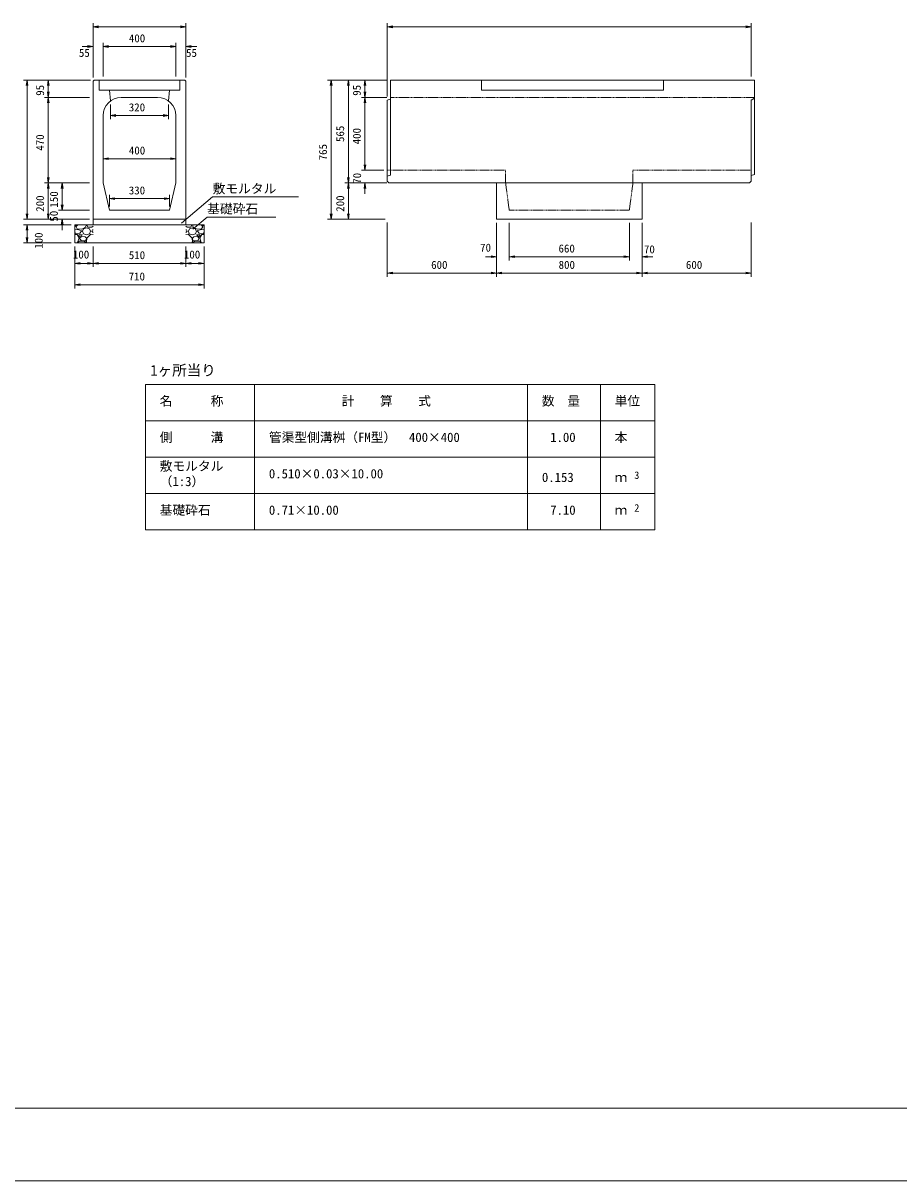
# Model space of a CAD drawing. Units: millimetres on the paper. Extents: x 0 to 841, y 0 to 594.
# Drawn here: x 179.9 to 420.5, y 0 to 318.1 of the extents above; entities that cross this region are included whole.
import ezdxf
from ezdxf.enums import TextEntityAlignment as Align

# ---------------------------------------------------------------- set-up
doc = ezdxf.new("R2010")
doc.units = ezdxf.units.MM
doc.linetypes.add('USER1', pattern=[0.375, 0.25, -0.125])
for name, color, linetype, lineweight in [('D-MTR-FRAM（材料表図枠）', 2, 'Continuous', 18), ('D-STR-DIM（寸法）', 7, 'Continuous', 18), ('D-STR-HTXT（旗揚げ）', 7, 'Continuous', 18), ('D-STR-STRn（構造物）', 7, 'Continuous', 18), ('D-STR（構造物外形線）', 1, 'Continuous', 18), ('D-TTL(外枠）', 2, 'Continuous', 18), ('DEFPOINTS_2', 8, 'Continuous', 18)]:
    doc.layers.add(name, color=color, linetype=linetype, lineweight=lineweight)
for name, color, linetype in [('D-MTR-TXT(文字列）', 7, 'Continuous'), ('D-MTR（材料表タイトル）', 7, 'Continuous'), ('D-STR-TXT（文字）', 7, 'Continuous')]:
    doc.layers.add(name, color=color, linetype=linetype)
doc.styles.add('ＭＳ ゴシック', font='')
doc.styles.get('ＭＳ ゴシック').set_extended_font_data('MS Gothic')

msp = doc.modelspace()

# ---------------------------------------------------------------- linework, layer by layer
at = {"layer": 'D-MTR-FRAM（材料表図枠）'}
for p, q in [((213.488, 218.847), (353.488, 218.847)), ((213.488, 178.847), (213.488, 218.847)), ((243.488, 178.847), (243.488, 218.847)), ((318.488, 178.847), (318.488, 218.847)), ((338.488, 186.847), (338.488, 218.847)), ((338.488, 178.847), (338.488, 218.847)), ((353.488, 178.847), (353.488, 218.847)), ((213.488, 208.847), (353.488, 208.847)), ((213.488, 198.847), (353.488, 198.847)), ((213.488, 188.847), (353.488, 188.847)), ((213.488, 178.847), (353.488, 178.847))]:
    msp.add_line(p, q, dxfattribs=at)
at = {"layer": 'D-STR-DIM（寸法）'}
for p, q in [((199.101, 303.158), (199.101, 318.096)), ((224.601, 303.158), (224.601, 318.096)), ((279.949, 297.958), (279.949, 318.096)), ((379.949, 303.458), (379.949, 318.096)), ((199.101, 317.096), (200.601, 317.346)), ((200.601, 316.846), (199.101, 317.096)), ((199.101, 317.096), (200.601, 317.096)), ((200.601, 317.096), (223.101, 317.096)), ((223.101, 317.346), (224.601, 317.096)), ((224.601, 317.096), (223.101, 316.846)), ((224.601, 317.096), (223.101, 317.096)), ((279.949, 317.096), (281.449, 317.346)), ((281.449, 316.846), (279.949, 317.096)), ((279.949, 317.096), (281.449, 317.096)), ((281.449, 317.096), (378.449, 317.096)), ((378.449, 317.346), (379.949, 317.096)), ((379.949, 317.096), (378.449, 316.846)), ((379.949, 317.096), (378.449, 317.096)), ((197.601, 311.928), (199.101, 311.678)), ((199.101, 303.158), (199.101, 312.678)), ((201.851, 303.458), (201.851, 312.678)), ((201.851, 303.458), (201.851, 312.678)), ((201.851, 311.678), (203.351, 311.928)), ((201.851, 311.678), (203.351, 311.928)), ((220.351, 311.928), (221.851, 311.678)), ((220.351, 311.928), (221.851, 311.678)), ((221.851, 303.458), (221.851, 312.678)), ((221.851, 303.458), (221.851, 312.678)), ((224.601, 303.158), (224.601, 312.678)), ((224.601, 311.678), (226.101, 311.928)), ((197.601, 311.678), (196.101, 311.678)), ((199.101, 311.678), (197.601, 311.428)), ((199.101, 311.678), (197.601, 311.678)), ((203.351, 311.428), (201.851, 311.678)), ((201.851, 311.678), (203.351, 311.678)), ((203.351, 311.428), (201.851, 311.678)), ((201.851, 311.678), (203.351, 311.678)), ((203.351, 311.678), (220.351, 311.678)), ((203.351, 311.678), (204.851, 311.678)), ((220.351, 311.678), (218.851, 311.678)), ((221.851, 311.678), (220.351, 311.428)), ((221.851, 311.678), (220.351, 311.678)), ((221.851, 311.678), (220.351, 311.428)), ((221.851, 311.678), (220.351, 311.678)), ((226.101, 311.428), (224.601, 311.678)), ((224.601, 311.678), (226.101, 311.678)), ((226.101, 311.678), (227.601, 311.678)), ((198.401, 302.458), (179.955, 302.458)), ((180.705, 300.958), (180.955, 302.458)), ((180.955, 302.458), (181.205, 300.958)), ((180.955, 302.458), (180.955, 300.958)), ((198.401, 302.458), (185.795, 302.458)), ((186.545, 300.958), (186.795, 302.458)), ((186.795, 302.458), (187.045, 300.958)), ((186.795, 302.458), (186.795, 300.958)), ((279.849, 302.458), (263.535, 302.458)), ((264.285, 300.958), (264.535, 302.458)), ((264.535, 302.458), (264.785, 300.958)), ((264.535, 302.458), (264.535, 300.958)), ((279.849, 302.458), (268.255, 302.458)), ((269.005, 300.958), (269.255, 302.458)), ((269.255, 302.458), (269.505, 300.958)), ((269.255, 302.458), (269.255, 300.958)), ((279.849, 302.458), (272.815, 302.458)), ((273.565, 300.958), (273.815, 302.458)), ((273.815, 302.458), (274.065, 300.958)), ((273.815, 302.458), (273.815, 300.958)), ((180.955, 300.958), (180.955, 265.708)), ((186.795, 297.708), (186.545, 299.208)), ((186.795, 300.958), (186.795, 299.208)), ((187.045, 299.208), (186.795, 297.708)), ((186.795, 297.708), (186.795, 299.208)), ((264.535, 300.958), (264.535, 265.708)), ((269.255, 300.958), (269.255, 275.708)), ((273.815, 297.708), (273.565, 299.208)), ((273.815, 300.958), (273.815, 299.208)), ((274.065, 299.208), (273.815, 297.708)), ((273.815, 297.708), (273.815, 299.208)), ((198.101, 297.708), (185.795, 297.708)), ((198.101, 297.708), (185.795, 297.708)), ((186.545, 296.208), (186.795, 297.708)), ((186.795, 297.708), (187.045, 296.208)), ((186.795, 297.708), (186.795, 296.208)), ((186.795, 296.208), (186.795, 275.708)), ((279.849, 297.708), (272.815, 297.708)), ((279.849, 297.708), (272.815, 297.708)), ((273.565, 296.208), (273.815, 297.708)), ((273.815, 297.708), (274.065, 296.208)), ((273.815, 297.708), (273.815, 296.208)), ((273.815, 296.208), (273.815, 279.208)), ((203.851, 295.708), (203.851, 291.708)), ((203.851, 292.708), (205.351, 292.958)), ((205.351, 292.458), (203.851, 292.708)), ((203.851, 292.708), (205.351, 292.708)), ((218.351, 292.708), (205.351, 292.708)), ((218.351, 292.958), (219.851, 292.708)), ((219.851, 292.708), (218.351, 292.458)), ((219.851, 292.708), (218.351, 292.708)), ((219.851, 295.708), (219.851, 291.708)), ((201.851, 275.208), (201.851, 281.851)), ((201.851, 280.851), (203.351, 281.101)), ((203.351, 280.601), (201.851, 280.851)), ((201.851, 280.851), (203.351, 280.851)), ((220.351, 280.851), (203.351, 280.851)), ((220.351, 281.101), (221.851, 280.851)), ((221.851, 280.851), (220.351, 280.601)), ((221.851, 280.851), (220.351, 280.851)), ((221.851, 275.208), (221.851, 281.851)), ((273.815, 279.208), (273.815, 280.708)), ((278.949, 277.708), (272.815, 277.708)), ((278.949, 277.708), (272.815, 277.708)), ((273.815, 277.708), (273.565, 279.208)), ((273.815, 277.708), (273.565, 279.208)), ((274.065, 279.208), (273.815, 277.708)), ((273.815, 277.708), (273.815, 279.208)), ((274.065, 279.208), (273.815, 277.708)), ((273.815, 277.708), (273.815, 279.208)), ((198.101, 274.208), (185.795, 274.208)), ((198.101, 274.208), (185.795, 274.208)), ((186.795, 274.208), (186.545, 275.708)), ((186.545, 272.708), (186.795, 274.208)), ((187.045, 275.708), (186.795, 274.208)), ((186.795, 274.208), (186.795, 275.708)), ((186.795, 274.208), (187.045, 272.708)), ((186.795, 274.208), (186.795, 272.708)), ((198.101, 274.208), (189.62, 274.208)), ((190.37, 272.708), (190.62, 274.208)), ((190.62, 274.208), (190.87, 272.708)), ((190.62, 274.208), (190.62, 272.708)), ((279.849, 274.208), (268.255, 274.208)), ((279.399, 274.208), (268.255, 274.208)), ((269.255, 274.208), (269.005, 275.708)), ((269.005, 272.708), (269.255, 274.208)), ((269.505, 275.708), (269.255, 274.208)), ((269.255, 274.208), (269.255, 275.708)), ((269.255, 274.208), (269.505, 272.708)), ((269.255, 274.208), (269.255, 272.708)), ((279.399, 274.208), (272.815, 274.208)), ((273.565, 272.708), (273.815, 274.208)), ((273.815, 274.208), (274.065, 272.708)), ((273.815, 274.208), (273.815, 272.708)), ((186.795, 272.708), (186.795, 265.708)), ((190.62, 272.708), (190.62, 268.208)), ((203.601, 267.708), (203.601, 270.879)), ((220.101, 267.708), (220.101, 270.879)), ((269.255, 272.708), (269.255, 265.708)), ((273.815, 272.708), (273.815, 271.208)), ((180.955, 265.708), (180.955, 267.208)), ((190.62, 266.708), (190.37, 268.208)), ((190.62, 266.708), (190.37, 268.208)), ((190.62, 268.208), (190.62, 269.708)), ((190.87, 268.208), (190.62, 266.708)), ((190.62, 266.708), (190.62, 268.208)), ((190.87, 268.208), (190.62, 266.708)), ((190.62, 266.708), (190.62, 268.208)), ((203.601, 269.879), (205.101, 270.129)), ((205.101, 269.629), (203.601, 269.879)), ((203.601, 269.879), (205.101, 269.879)), ((218.601, 269.879), (205.101, 269.879)), ((218.601, 270.129), (220.101, 269.879)), ((220.101, 269.879), (218.601, 269.629)), ((220.101, 269.879), (218.601, 269.879)), ((198.101, 264.208), (179.955, 264.208)), ((198.101, 264.208), (179.955, 264.208)), ((180.955, 264.208), (180.705, 265.708)), ((180.955, 264.208), (180.705, 265.708)), ((181.205, 265.708), (180.955, 264.208)), ((180.955, 264.208), (180.955, 265.708)), ((181.205, 265.708), (180.955, 264.208)), ((180.955, 264.208), (180.955, 265.708)), ((198.101, 264.208), (185.795, 264.208)), ((186.795, 264.208), (186.545, 265.708)), ((187.045, 265.708), (186.795, 264.208)), ((186.795, 264.208), (186.795, 265.708)), ((198.101, 266.708), (189.62, 266.708)), ((198.101, 266.708), (189.62, 266.708)), ((198.101, 264.208), (189.62, 264.208)), ((190.37, 262.708), (190.62, 264.208)), ((190.62, 264.208), (190.87, 262.708)), ((190.62, 264.208), (190.62, 262.708)), ((279.399, 264.208), (263.535, 264.208)), ((264.535, 264.208), (264.285, 265.708)), ((264.785, 265.708), (264.535, 264.208)), ((264.535, 264.208), (264.535, 265.708)), ((279.399, 264.208), (268.255, 264.208)), ((269.255, 264.208), (269.005, 265.708)), ((269.505, 265.708), (269.255, 264.208)), ((269.255, 264.208), (269.255, 265.708)), ((193.101, 262.708), (179.955, 262.708)), ((193.101, 262.708), (179.955, 262.708)), ((180.705, 261.208), (180.955, 262.708)), ((180.705, 261.208), (180.955, 262.708)), ((180.955, 262.708), (181.205, 261.208)), ((180.955, 262.708), (180.955, 261.208)), ((180.955, 262.708), (181.205, 261.208)), ((180.955, 262.708), (180.955, 261.208)), ((180.955, 261.208), (180.955, 259.208)), ((180.955, 261.208), (180.955, 259.708)), ((190.62, 262.708), (190.62, 261.208)), ((279.949, 263.296), (279.949, 248.424)), ((309.949, 263.208), (309.949, 248.424)), ((309.949, 263.208), (309.949, 248.424)), ((309.949, 263.208), (309.949, 252.921)), ((313.449, 263.208), (313.449, 252.921)), ((313.449, 263.208), (313.449, 252.921)), ((346.449, 263.208), (346.449, 252.921)), ((346.449, 263.208), (346.449, 252.921)), ((349.949, 263.208), (349.949, 248.424)), ((349.949, 263.208), (349.949, 248.424)), ((349.949, 263.208), (349.949, 252.921)), ((379.949, 263.296), (379.949, 248.424)), ((193.101, 257.708), (179.955, 257.708)), ((180.955, 257.708), (180.705, 259.208)), ((181.205, 259.208), (180.955, 257.708)), ((180.955, 257.708), (180.955, 259.208)), ((194.101, 256.708), (194.101, 245.23)), ((194.101, 256.708), (194.101, 251.097)), ((199.101, 256.708), (199.101, 251.097)), ((199.101, 256.708), (199.101, 251.097)), ((224.601, 256.708), (224.601, 251.097)), ((224.601, 256.708), (224.601, 251.097)), ((229.601, 256.724), (229.601, 245.23)), ((229.601, 256.708), (229.601, 251.097)), ((194.101, 252.097), (195.601, 252.347)), ((195.601, 251.847), (194.101, 252.097)), ((194.101, 252.097), (195.601, 252.097)), ((197.601, 252.097), (195.601, 252.097)), ((197.601, 252.347), (199.101, 252.097)), ((199.101, 252.097), (197.601, 251.847)), ((199.101, 252.097), (197.601, 252.097)), ((199.101, 252.097), (200.601, 252.347)), ((200.601, 251.847), (199.101, 252.097)), ((199.101, 252.097), (200.601, 252.097)), ((223.101, 252.097), (200.601, 252.097)), ((223.101, 252.347), (224.601, 252.097)), ((224.601, 252.097), (223.101, 251.847)), ((224.601, 252.097), (223.101, 252.097)), ((224.601, 252.097), (226.101, 252.347)), ((226.101, 251.847), (224.601, 252.097)), ((224.601, 252.097), (226.101, 252.097)), ((226.101, 252.097), (228.101, 252.097)), ((228.101, 252.347), (229.601, 252.097)), ((229.601, 252.097), (228.101, 251.847)), ((229.601, 252.097), (228.101, 252.097)), ((308.449, 253.921), (306.949, 253.921)), ((308.449, 254.171), (309.949, 253.921)), ((309.949, 253.921), (308.449, 253.671)), ((309.949, 253.921), (308.449, 253.921)), ((313.449, 253.921), (314.949, 254.171)), ((313.449, 253.921), (314.949, 254.171)), ((314.949, 253.671), (313.449, 253.921)), ((313.449, 253.921), (314.949, 253.921)), ((314.949, 253.671), (313.449, 253.921)), ((313.449, 253.921), (314.949, 253.921)), ((314.949, 253.921), (316.449, 253.921)), ((344.949, 253.921), (314.949, 253.921)), ((344.949, 253.921), (343.449, 253.921)), ((344.949, 254.171), (346.449, 253.921)), ((344.949, 254.171), (346.449, 253.921)), ((346.449, 253.921), (344.949, 253.671)), ((346.449, 253.921), (344.949, 253.921)), ((346.449, 253.921), (344.949, 253.671)), ((346.449, 253.921), (344.949, 253.921)), ((349.949, 253.921), (351.449, 254.171)), ((351.449, 253.671), (349.949, 253.921)), ((349.949, 253.921), (351.449, 253.921)), ((351.449, 253.921), (352.949, 253.921)), ((279.949, 249.424), (281.449, 249.674)), ((281.449, 249.174), (279.949, 249.424)), ((279.949, 249.424), (281.449, 249.424)), ((308.449, 249.424), (281.449, 249.424)), ((308.449, 249.674), (309.949, 249.424)), ((309.949, 249.424), (308.449, 249.174)), ((309.949, 249.424), (308.449, 249.424)), ((309.949, 249.424), (311.449, 249.674)), ((311.449, 249.174), (309.949, 249.424)), ((309.949, 249.424), (311.449, 249.424)), ((348.449, 249.424), (311.449, 249.424)), ((348.449, 249.674), (349.949, 249.424)), ((349.949, 249.424), (348.449, 249.174)), ((349.949, 249.424), (348.449, 249.424)), ((349.949, 249.424), (351.449, 249.674)), ((351.449, 249.174), (349.949, 249.424)), ((349.949, 249.424), (351.449, 249.424)), ((351.449, 249.424), (378.449, 249.424)), ((378.449, 249.674), (379.949, 249.424)), ((379.949, 249.424), (378.449, 249.174)), ((379.949, 249.424), (378.449, 249.424)), ((194.101, 246.23), (195.601, 246.48)), ((195.601, 245.98), (194.101, 246.23)), ((194.101, 246.23), (195.601, 246.23)), ((228.101, 246.23), (195.601, 246.23)), ((228.101, 246.48), (229.601, 246.23)), ((229.601, 246.23), (228.101, 245.98)), ((229.601, 246.23), (228.101, 246.23))]:
    msp.add_line(p, q, dxfattribs=at)
at = {"layer": 'D-STR-HTXT（旗揚げ）'}
for p, q in [((223.424, 263.169), (231.949, 270.332)), ((255.547, 270.332), (231.949, 270.332)), ((226.519, 261.483), (230.451, 264.78)), ((249.315, 264.78), (230.451, 264.78))]:
    msp.add_line(p, q, dxfattribs=at)
at = {"layer": 'D-STR-STRn（構造物）', "linetype": 'USER1'}
for p, q in [((279.949, 277.708), (312.449, 277.708)), ((312.449, 274.208), (312.449, 277.708)), ((347.449, 274.208), (347.449, 277.708)), ((347.449, 277.708), (379.949, 277.708)), ((312.449, 274.208), (313.449, 266.708)), ((347.449, 274.208), (346.449, 266.708)), ((313.449, 266.708), (346.449, 266.708))]:
    msp.add_line(p, q, dxfattribs=at)
at = {"layer": 'D-STR-STRn（構造物）'}
for p, q in [((199.101, 264.208), (199.101, 262.708)), ((224.601, 264.208), (224.601, 262.708)), ((199.101, 262.708), (194.101, 262.708)), ((194.101, 262.708), (194.101, 257.708)), ((194.101, 262.273), (194.664, 262.708)), ((194.864, 261.4), (194.101, 261.32)), ((194.41, 262.156), (194.907, 262.708)), ((194.77, 261.553), (194.42, 262.153)), ((196.007, 261.466), (194.757, 261.566)), ((195.858, 261.159), (194.858, 261.409)), ((195.91, 260.906), (195.46, 260.406)), ((195.911, 260.903), (195.861, 261.153)), ((197.062, 262.002), (196.012, 261.452)), ((196.156, 260.907), (196.456, 260.207)), ((196.209, 260.905), (196.509, 261.605)), ((196.511, 261.606), (197.311, 261.856)), ((197.262, 262.705), (197.062, 262.005)), ((197.308, 261.855), (198.108, 261.555)), ((197.432, 262.708), (197.702, 262.067)), ((197.707, 262.053), (198.757, 262.003)), ((198.111, 261.554), (198.411, 260.904)), ((198.158, 260.208), (198.408, 260.908)), ((199.101, 260.548), (198.758, 260.922)), ((198.759, 260.907), (198.909, 261.307)), ((198.76, 262.009), (199.101, 262.273)), ((199.101, 261.32), (198.914, 261.3)), ((224.601, 262.708), (199.101, 262.708)), ((224.601, 262.708), (229.601, 262.708)), ((224.942, 262.009), (224.601, 262.273)), ((224.601, 261.32), (224.788, 261.3)), ((224.601, 260.548), (224.944, 260.922)), ((224.944, 260.907), (224.794, 261.307)), ((225.996, 262.053), (224.946, 262.003)), ((225.592, 261.554), (225.292, 260.904)), ((225.544, 260.208), (225.294, 260.908)), ((226.394, 261.855), (225.594, 261.555)), ((226.271, 262.708), (226.001, 262.067)), ((227.192, 261.606), (226.392, 261.856)), ((226.441, 262.705), (226.641, 262.005)), ((226.64, 262.002), (227.69, 261.452)), ((227.494, 260.905), (227.194, 261.605)), ((227.547, 260.907), (227.247, 260.207)), ((227.696, 261.466), (228.946, 261.566)), ((227.792, 260.903), (227.842, 261.153)), ((227.793, 260.906), (228.243, 260.406)), ((227.844, 261.159), (228.844, 261.409)), ((229.293, 262.156), (228.796, 262.708)), ((228.838, 261.4), (229.601, 261.32)), ((228.933, 261.553), (229.283, 262.153)), ((229.601, 262.273), (229.038, 262.708)), ((229.601, 262.708), (229.601, 257.708)), ((194.308, 260.322), (194.101, 260.548)), ((194.711, 260.001), (194.101, 260.051)), ((194.101, 257.708), (229.601, 257.708)), ((195.457, 260.409), (194.307, 260.309)), ((194.664, 257.708), (194.86, 257.859)), ((195.271, 259.109), (194.721, 260.009)), ((194.861, 257.854), (195.261, 259.104)), ((194.907, 257.708), (195.31, 258.156)), ((195.208, 259.956), (195.408, 259.456)), ((195.559, 260.104), (195.209, 259.954)), ((195.31, 258.156), (196.61, 258.156)), ((195.408, 259.457), (196.158, 259.907)), ((195.408, 259.007), (195.808, 258.407)), ((195.91, 259.506), (195.41, 259.006)), ((196.162, 259.907), (195.562, 260.107)), ((195.812, 258.404), (197.062, 258.254)), ((196.916, 259.359), (195.916, 259.509)), ((196.456, 260.202), (197.306, 259.952)), ((196.608, 258.167), (197.258, 257.717)), ((197.32, 258.995), (196.92, 259.345)), ((197.061, 258.256), (197.311, 258.706)), ((197.302, 258.017), (197.432, 257.708)), ((197.358, 259.058), (197.308, 258.008)), ((197.31, 258.706), (197.31, 259.006)), ((197.313, 259.953), (198.163, 260.203)), ((198.511, 260.105), (197.361, 259.055)), ((199.101, 260.051), (198.511, 260.101)), ((224.601, 260.051), (225.191, 260.101)), ((225.191, 260.105), (226.341, 259.055)), ((226.39, 259.953), (225.54, 260.203)), ((226.401, 258.017), (226.271, 257.708)), ((226.345, 259.058), (226.395, 258.008)), ((226.382, 258.995), (226.782, 259.345)), ((226.641, 258.256), (226.391, 258.706)), ((226.393, 258.706), (226.393, 259.006)), ((227.246, 260.202), (226.396, 259.952)), ((227.094, 258.167), (226.444, 257.717)), ((227.891, 258.404), (226.641, 258.254)), ((226.787, 259.359), (227.787, 259.509)), ((228.393, 258.156), (227.093, 258.156)), ((227.541, 259.907), (228.141, 260.107)), ((228.294, 259.457), (227.544, 259.907)), ((227.793, 259.506), (228.293, 259.006)), ((228.294, 259.007), (227.894, 258.407)), ((228.143, 260.104), (228.493, 259.954)), ((228.246, 260.409), (229.396, 260.309)), ((228.494, 259.956), (228.294, 259.456)), ((228.796, 257.708), (228.393, 258.156)), ((228.432, 259.109), (228.982, 260.009)), ((228.842, 257.854), (228.442, 259.104)), ((229.038, 257.708), (228.842, 257.859)), ((228.991, 260.001), (229.601, 260.051)), ((229.394, 260.322), (229.601, 260.548))]:
    msp.add_line(p, q, dxfattribs=at)
at = {"layer": 'D-STR（構造物外形線）'}
for p, q in [((199.101, 302.158), (199.401, 302.458)), ((199.401, 302.458), (224.301, 302.458)), ((200.801, 302.458), (200.801, 299.658)), ((222.901, 302.458), (222.901, 299.658)), ((224.301, 302.458), (224.601, 302.158)), ((280.849, 302.458), (380.849, 302.458)), ((280.849, 276.358), (280.849, 302.458)), ((305.849, 302.458), (305.849, 299.658)), ((355.849, 302.458), (355.849, 299.658)), ((380.849, 276.508), (380.849, 302.458)), ((199.101, 264.208), (199.101, 302.158)), ((200.801, 299.658), (203.601, 299.658)), ((203.601, 299.658), (203.851, 296.708)), ((203.601, 299.658), (220.101, 299.658)), ((220.101, 299.658), (219.851, 296.708)), ((222.901, 299.658), (220.101, 299.658)), ((224.601, 264.208), (224.601, 302.158)), ((305.849, 299.658), (355.849, 299.658)), ((206.851, 297.708), (216.851, 297.708)), ((279.949, 296.958), (280.849, 297.208)), ((279.949, 274.658), (279.949, 296.958)), ((379.949, 296.958), (380.849, 297.458)), ((379.949, 274.658), (379.949, 296.958)), ((201.851, 274.208), (201.851, 292.708)), ((221.851, 274.208), (221.851, 292.708)), ((201.851, 274.208), (203.601, 266.708)), ((221.851, 274.208), (220.101, 266.708)), ((279.949, 276.058), (280.849, 276.358)), ((279.949, 274.658), (280.399, 274.208)), ((280.399, 274.208), (379.499, 274.208)), ((309.949, 274.208), (309.949, 264.208)), ((349.949, 274.208), (349.949, 264.208)), ((379.499, 274.208), (379.949, 274.658)), ((379.949, 276.208), (380.849, 276.508)), ((199.101, 264.208), (224.601, 264.208)), ((220.101, 266.708), (203.601, 266.708)), ((309.949, 264.208), (349.949, 264.208))]:
    msp.add_line(p, q, dxfattribs=at)
at = {"layer": 'D-STR（構造物外形線）', "linetype": 'USER1'}
msp.add_line((280.849, 297.708), (380.849, 297.708), dxfattribs=at)
at = {"layer": 'D-STR（構造物外形線）'}
for centre, start, end in [((206.851, 292.708), 90, 180), ((216.851, 292.708), 0, 90)]:
    msp.add_arc(centre, 5, start, end, dxfattribs=at)
at = {"layer": 'D-TTL(外枠）'}
msp.add_line((818, 20), (23, 20), dxfattribs=at)
at = {"layer": 'DEFPOINTS_2'}
msp.add_line((0, 0), (841, 0), dxfattribs=at)

# ---------------------------------------------------------------- texts
at = {"layer": 'D-MTR-TXT(文字列）', "style": 'ＭＳ ゴシック'}
for s, height, p in [('名\u3000\u3000\u3000称', 2.566, (217.411, 212.25)), ('計\u3000\u3000算\u3000\u3000式', 2.566, (267.419, 212.25)), ('数\u3000量', 2.566, (322.411, 212.25)), ('単位', 2.566, (342.411, 212.25)), ('側\u3000\u3000\u3000溝', 2.566, (217.411, 202.25)), ('管渠型側溝桝（FM型）\u3000400×400', 2.566, (247.411, 202.25)), ('1.00', 2.566, (324.712, 202.25)), ('本', 2.566, (342.411, 202.25)), ('敷モルタル', 2.566, (217.411, 194.351)), ('0.510×0.03×10.00', 2.566, (247.411, 192.25)), ('0.153', 2.566, (322.438, 191.25)), ('3', 2.053, (347.813, 192.255)), ('（1:3）', 2.566, (217.411, 190.128)), ('ｍ', 2.566, (342.411, 191.25)), ('基礎砕石', 2.566, (217.411, 182.25)), ('0.71×10.00', 2.566, (247.411, 182.25)), ('7.10', 2.566, (324.712, 182.25)), ('ｍ', 2.566, (342.411, 182.25)), ('2', 2.053, (347.813, 183.255))]:
    msp.add_text(s, height=height, dxfattribs=at).set_placement(p, align=Align.BOTTOM_LEFT)
at = {"layer": 'D-MTR（材料表タイトル）', "style": 'ＭＳ ゴシック'}
msp.add_text('1ヶ所当り', height=2.933, dxfattribs=at).set_placement((214.831, 220.372), align=Align.BOTTOM_LEFT)
at = {"layer": 'D-STR-DIM（寸法）', "style": 'ＭＳ ゴシック'}
for s, p in [('400', (208.943, 312.178)), ('55', (195.212, 308.16)), ('55', (224.653, 308.16)), ('320', (208.92, 293.208)), ('400', (208.943, 281.351)), ('330', (208.92, 270.379)), ('100', (193.563, 252.761)), ('510', (208.92, 252.597)), ('100', (224.063, 252.761)), ('70', (305.452, 254.663)), ('660', (326.995, 254.421)), ('70', (350.467, 254.195)), ('600', (291.995, 249.924)), ('800', (327.018, 249.924)), ('600', (361.995, 249.924)), ('710', (208.882, 246.73))]:
    msp.add_text(s, height=2.199, dxfattribs=at).set_placement(p, align=Align.BOTTOM_LEFT)
for s, p in [('95', (186.295, 298.149)), ('95', (273.315, 298.149)), ('565', (268.755, 285.44)), ('470', (186.295, 283.049)), ('400', (273.315, 284.799)), ('765', (264.035, 280.402)), ('70', (273.401, 273.963)), ('200', (186.295, 266.269)), ('150', (190.12, 267.42)), ('200', (268.755, 266.269)), ('50', (190.094, 263.561)), ('100', (185.92, 256.093))]:
    msp.add_text(s, height=2.199, rotation=90, dxfattribs=at).set_placement(p, align=Align.BOTTOM_LEFT)
at = {"layer": 'D-STR-TXT（文字）', "style": 'ＭＳ ゴシック'}
for s, p in [('敷モルタル', (231.949, 270.582)), ('基礎砕石', (230.451, 265.03))]:
    msp.add_text(s, height=2.566, dxfattribs=at).set_placement(p, align=Align.BOTTOM_LEFT)

doc.saveas('drawing.dxf')
